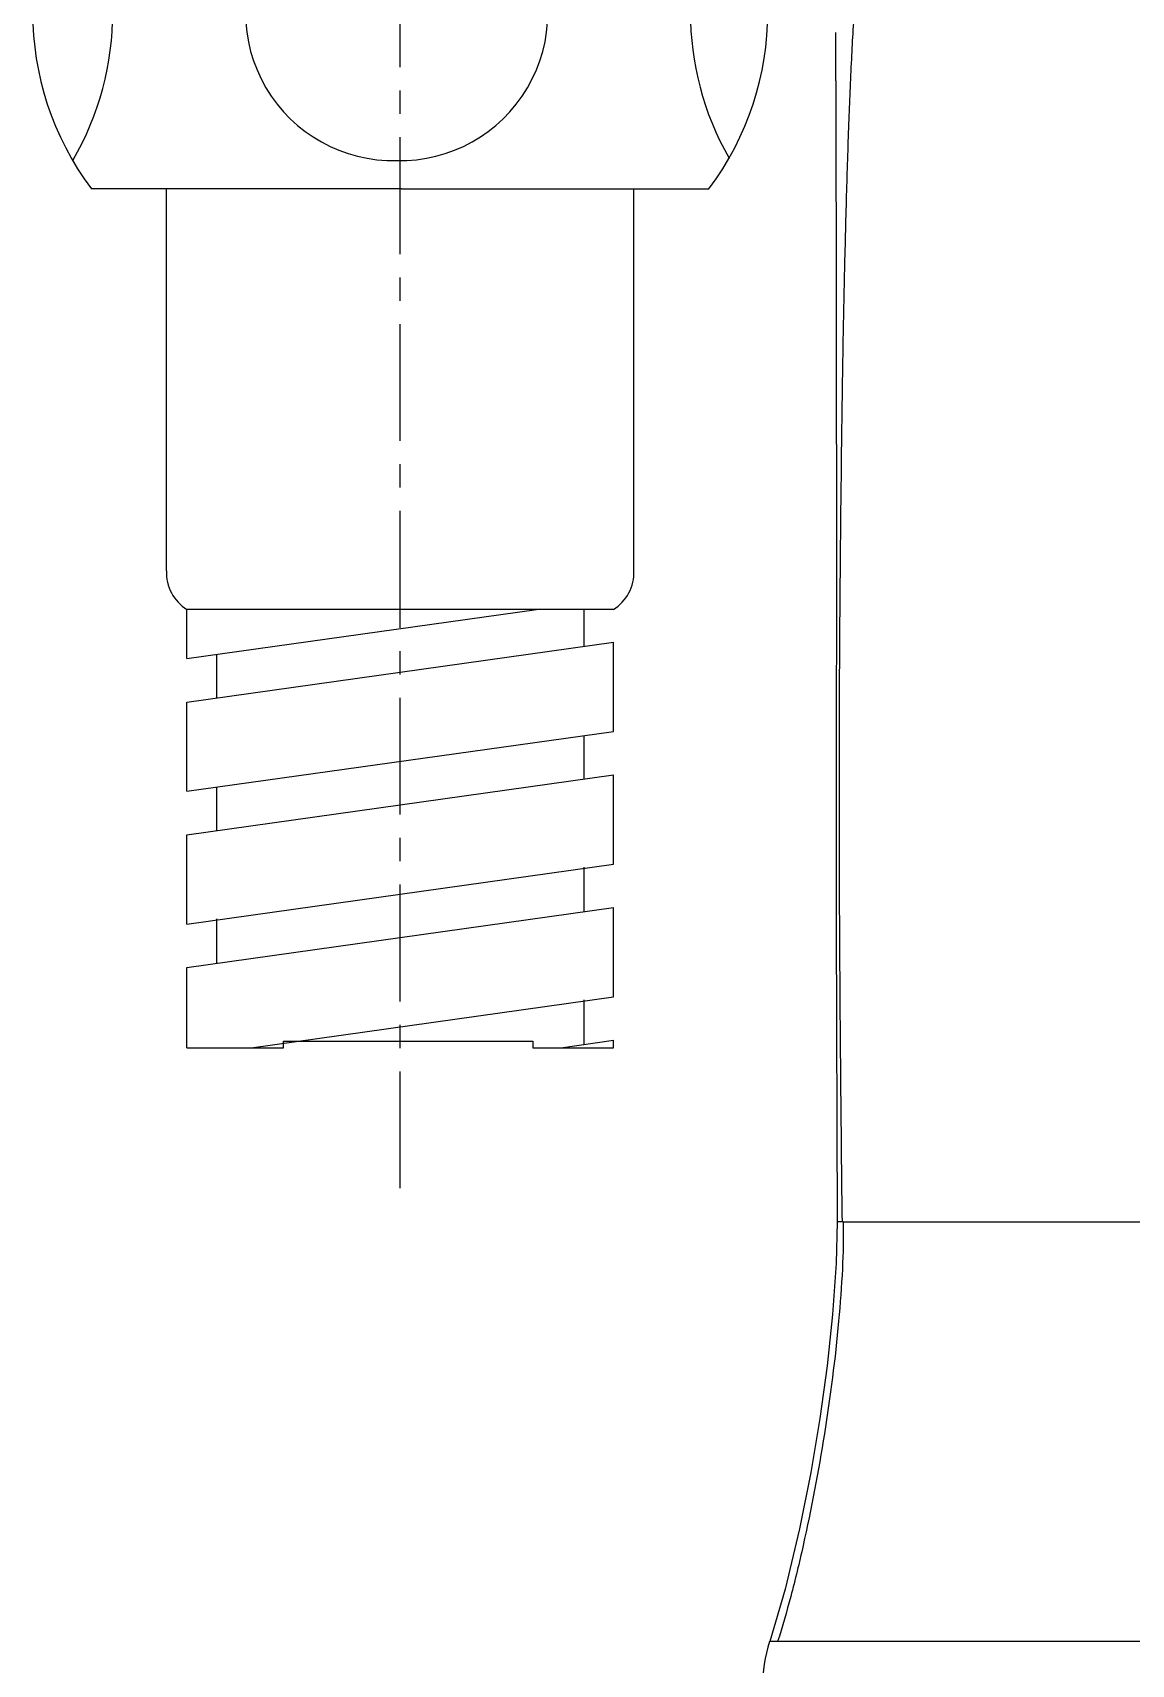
# Model space of a CAD drawing. Header units: millimetres. Extents: x 14523 to 15117, y 3069 to 3489.
# Drawn here: x 14896.2 to 14933.5, y 3210.6 to 3266 of the extents above; entities that cross this region are included whole.
import ezdxf

# ---------------------------------------------------------------- set-up
doc = ezdxf.new("R2010")
doc.units = ezdxf.units.MM
doc.header["$LTSCALE"] = 0.25
doc.linetypes.add('CENTER', pattern=[50.8, 31.75, -6.35, 6.35, -6.35])
for name, color, linetype in [('CENTER', 1, 'CENTER'), ('D', 2, 'Continuous'), ('DWG', 7, 'Continuous')]:
    doc.layers.add(name, color=color, linetype=linetype)

# ---------------------------------------------------------------- blocks, each defined once
blk = doc.blocks.new('A$C0A0C7E76')
at = {"layer": 'D'}
blk.add_lwpolyline([(22.523, 0), (25.8, 0), (25.8, 0.223), (34.28, 0.223), (34.28, 0), (37.023, 0)], dxfattribs=at)
at = {"layer": 'DWG'}
for p, q in [((29.82, 29.194), (19.273, 29.194)), ((21.823, 16.208), (21.823, 29.194)), ((29.82, 29.194), (40.273, 29.194)), ((37.723, 16.208), (37.723, 29.194)), ((22.523, 13.224), (34.403, 14.894)), ((36.023, 14.894), (22.523, 14.894)), ((22.523, 13.224), (22.523, 14.894)), ((37.023, 14.894), (36.023, 14.894)), ((36.023, 14.894), (36.023, 13.641)), ((22.523, 11.744), (37.023, 13.781)), ((23.523, 13.365), (23.523, 11.884)), ((37.023, 10.752), (37.023, 13.781)), ((22.523, 8.714), (22.523, 11.744)), ((22.523, 8.714), (37.023, 10.752)), ((36.023, 10.611), (36.023, 9.131)), ((22.523, 7.234), (37.023, 9.271)), ((37.023, 6.242), (37.023, 9.271)), ((23.523, 8.855), (23.523, 7.374)), ((22.523, 4.204), (22.523, 7.234)), ((22.523, 4.204), (37.023, 6.242)), ((36.023, 6.136), (36.023, 4.621)), ((22.523, 2.724), (37.023, 4.761)), ((37.023, 1.732), (37.023, 4.761)), ((23.523, 4.379), (23.523, 2.864)), ((22.523, 0), (22.523, 2.724)), ((24.7, 0), (37.023, 1.732)), ((36.023, 1.626), (36.023, 0.111)), ((35.234, 0), (37.023, 0.251)), ((37.023, 0), (37.023, 0.251))]:
    blk.add_line(p, q, dxfattribs=at)
for centre, radius, start, end in [((27.273, 35.194), 10, 143.1301, 216.8699), ((32.273, 35.194), 10, 323.1301, 36.8699), ((10, 35.194), 10, 329.7281, 30.2719), ((29.537, 35.172), 5.023, 88.6566, 271.3434), ((29.773, 35.172), 5.023, 268.6566, 91.3434), ((49.641, 35.194), 10, 150.2741, 209.7259), ((23.322, 16.163), 1.5, 178.2676, 237.8), ((36.223, 16.163), 1.5, 302.2, 1.7324)]:
    blk.add_arc(centre, radius, start, end, dxfattribs=at)
blk = doc.blocks.new('A$C646B0CAE')
at = {"layer": 'CENTER', "ltscale": 0.5}
blk.add_line((29.773, 0), (29.773, 56.858), dxfattribs=at)
at = {"layer": 'DWG'}
blk.add_blockref('A$C0A0C7E76', (0, 4.777), dxfattribs=at)

msp = doc.modelspace()

# ---------------------------------------------------------------- linework, layer by layer
at = {"layer": 'DWG'}
for p, q in [((14923.4825, 3264.40471), (14923.48828, 3266.04449)), ((14923.4825, 3264.40477), (14923.50523, 3247.93364)), ((14923.50523, 3247.93364), (14923.49388, 3241.17908)), ((14923.49388, 3241.17908), (14923.49665, 3235.70869)), ((14923.49665, 3235.70869), (14923.53397, 3225.62651)), ((14923.73778, 3225.62635), (14923.53402, 3225.6267)), ((14921.23834, 3211.3601), (14921.23344, 3211.36018)), ((14970.74463, 3211.36009), (14921.23834, 3211.3601)), ((14922.36615, 3211.36016), (14921.50139, 3211.36033))]:
    msp.add_line(p, q, dxfattribs=at)
for points in [[(14923.53402, 3225.6267), (14923.50012, 3224.22121), (14923.37622, 3222.47704), (14923.18667, 3220.7299), (14922.93773, 3218.9435), (14922.62935, 3217.1119), (14922.24583, 3215.18815), (14921.75688, 3213.13646), (14921.23807, 3211.35917)], [(14923.55514, 3225.62654), (14923.53721, 3225.62665), (14923.53421, 3225.62669), (14923.53402, 3225.6267)]]:
    msp.add_lwpolyline(points, dxfattribs=at)
msp.add_arc((14926.02608, 3209.81841), 5.03452, 162.167246, 180.112502, dxfattribs=at)
for points, knots in [([(14924.86555, 3271.21238), (14924.78854, 3271.08562), (14924.65825, 3270.77232), (14924.51289, 3270.23124), (14924.39055, 3269.57648), (14924.24702, 3268.53042), (14924.11473, 3267.04326), (14924.00273, 3265.07457), (14923.91163, 3262.86996), (14923.83581, 3260.42699), (14923.76814, 3257.74978), (14923.6899, 3253.78257), (14923.62905, 3248.3568), (14923.58013, 3241.35193), (14923.60741, 3233.69042), (14923.66239, 3228.38541), (14923.69402, 3225.62635)], [0, 0, 0, 0, 0.0097401, 0.0220879, 0.03677995, 0.05343999, 0.09141596, 0.13477996, 0.18292779, 0.23630916, 0.29528341, 0.35879316, 0.49688114, 0.65160721, 0.81880327, 1, 1, 1, 1]), ([(14923.73778, 3225.62636), (14923.74429, 3225.09368), (14923.71612, 3223.96737), (14923.53953, 3221.55957), (14923.12974, 3218.41442), (14922.5443, 3215.29721), (14921.97749, 3212.94971), (14921.66708, 3211.8665), (14921.50416, 3211.35928)], [0, 0, 0, 0, 0.11033492, 0.2331796, 0.49991725, 0.76674689, 0.88966089, 1, 1, 1, 1]), ([(14923.73778, 3225.62636), (14926.25752, 3225.62632), (14929.85972, 3225.62639), (14934.66489, 3225.62634), (14938.23585, 3225.62645), (14941.38541, 3225.62609), (14943.99829, 3225.62685), (14945.32572, 3225.62526), (14945.99199, 3225.63268)], [0, 0, 0, 0, 0.33967533, 0.48559844, 0.64776534, 0.82106159, 0.9101768, 1, 1, 1, 1])]:
    msp.add_open_spline(points, degree=3, knots=knots, dxfattribs=at)

# ---------------------------------------------------------------- block references
msp.add_blockref('A$C646B0CAE', (14878.89604, 3226.76806), dxfattribs=at)

doc.saveas('drawing.dxf')
